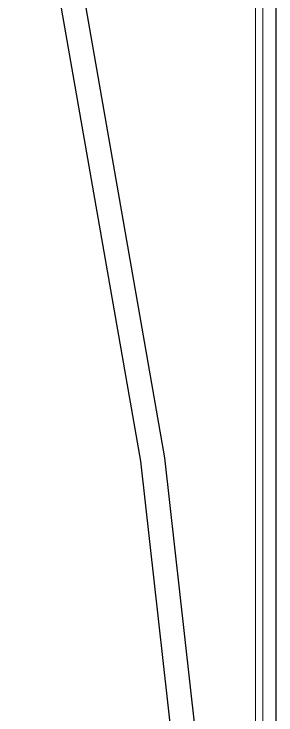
# Model space of a CAD drawing. Header units: inches. Extents: x 109699 to 44449955, y -10987 to 15824140.
# Drawn here: x 191641 to 191900, y -3555 to -2863 of the extents above; entities that cross this region are included whole.
import ezdxf

# ---------------------------------------------------------------- set-up
doc = ezdxf.new("R2010")
doc.units = ezdxf.units.IN
doc.header["$LTSCALE"] = 5
doc.header["$MEASUREMENT"] = 0
for name, color, linetype, lineweight in [('@NORMAL', 7, 'Continuous', 5), ('Road (Pucca)', 202, 'Continuous', 25), ('WALL-1', 8, 'Continuous', 9)]:
    doc.layers.add(name, color=color, linetype=linetype, lineweight=lineweight)

# ---------------------------------------------------------------- blocks, each defined once
blk = doc.blocks.new('zxczxczxcz')
at = {"layer": '@NORMAL'}
for points in [[(177327.54, -15450.1), (175295.18, -15450.1), (175295.18, -14276.83), (177327.54, -14276.83)], [(177319.91, -15442.46), (175302.82, -15442.46), (175302.82, -14284.47), (177319.91, -14284.47)]]:
    blk.add_lwpolyline(points, close=True, dxfattribs=at)
at = {"layer": 'WALL-1', "lineweight": 30}
blk.add_lwpolyline([(177340.91, -15463.47), (175281.82, -15463.47), (175281.82, -14263.47), (177340.91, -14263.47)], close=True, dxfattribs=at)

msp = doc.modelspace()

# ---------------------------------------------------------------- linework, layer by layer
at = {"layer": 'Road (Pucca)', "color": 8, "ltscale": 0.3}
for points in [[(191641.22, -2595.57), (191667.31, -2739.81), (191766.01, -3304.5), (191805.9, -3660.16), (191849.35, -3995.23), (191845.73, -4032.74)], [(191665.6, -2595.57), (191690.94, -2735.6), (191789.78, -3301.09), (191829.73, -3657.28), (191873.5, -3994.84), (191866.69, -4065.25)]]:
    msp.add_lwpolyline(points, dxfattribs=at)

# ---------------------------------------------------------------- block references
at = {"layer": 'WALL-1', "linetype": 'Continuous', "xscale": 0.9681819840000001, "yscale": 0.9681819840000001, "zscale": 0.9681819840000001, "rotation": 270}
msp.add_blockref('zxczxczxcz', (205709.81, 167129.46), dxfattribs=at)

doc.saveas('drawing.dxf')
